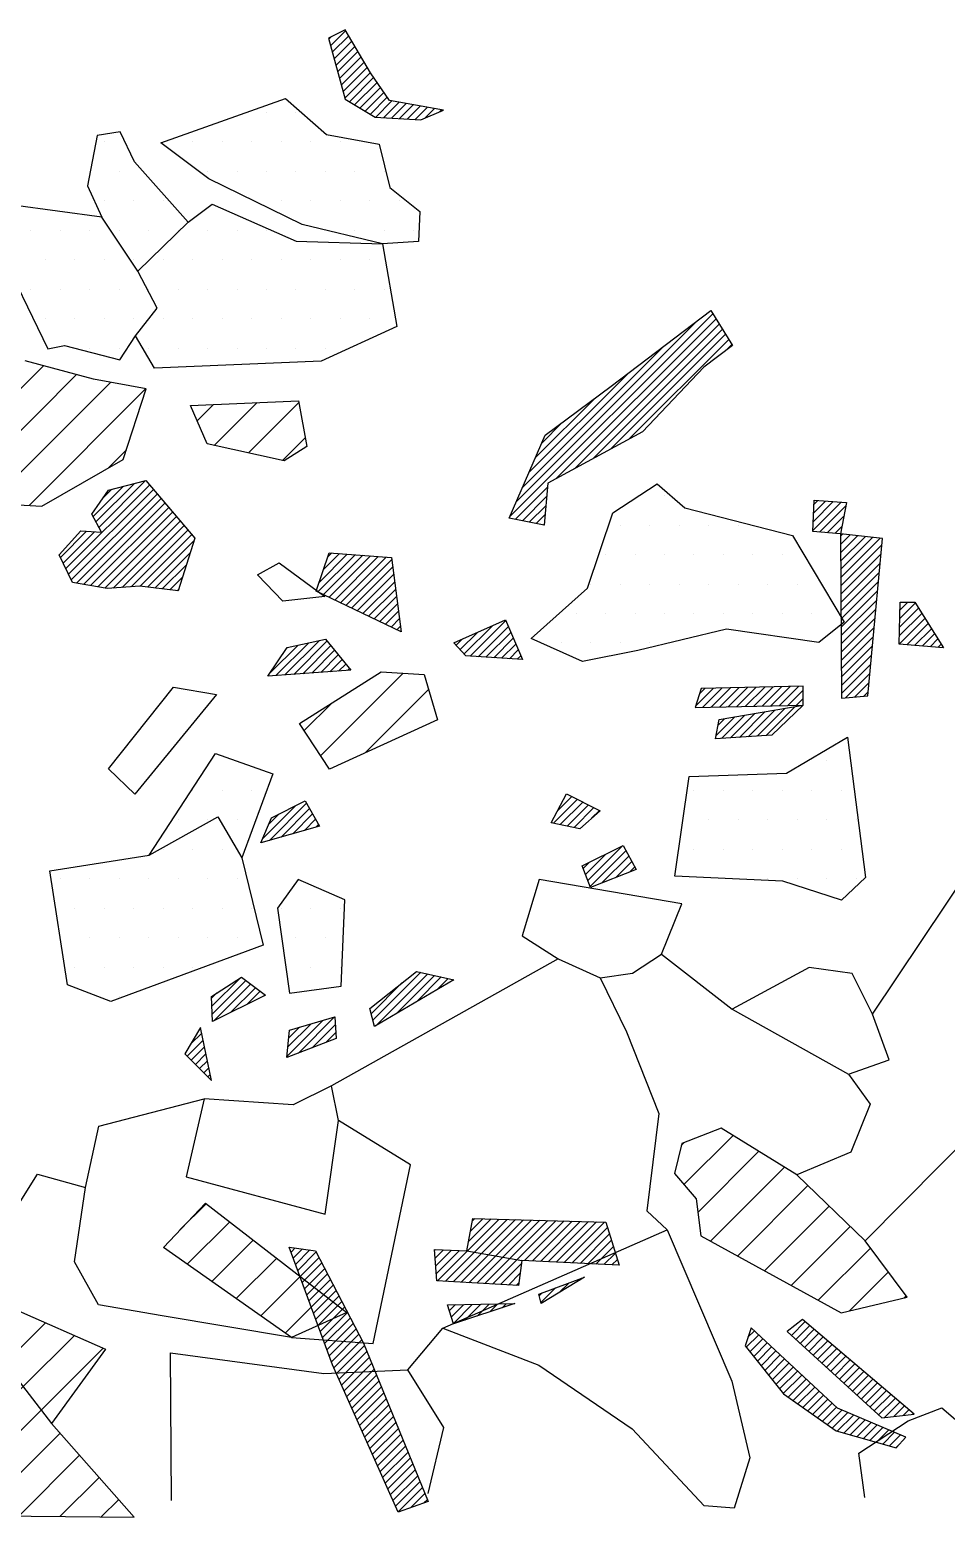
# Model space of a CAD drawing. Header units: metres. Extents: x -0.01 to 2, y -18.5 to -15.97.
# Drawn here: x 0.937 to 1.326, y -18.496 to -17.865 of the extents above; entities that cross this region are included whole.
import ezdxf

# ---------------------------------------------------------------- set-up
doc = ezdxf.new("R2010")
doc.units = ezdxf.units.M
doc.header["$LTSCALE"] = 25
doc.header["$MEASUREMENT"] = 0
doc.layers.get('0').update_dxf_attribs({"linetype": 'CONTINUOUS'})
for name, color, linetype in [('FEUER', 1, 'CONTINUOUS'), ('KNOCHEN', 2, 'CONTINUOUS'), ('KNOCHENSCHRAFF', 2, 'CONTINUOUS'), ('STEINE', 4, 'CONTINUOUS'), ('STEINESCHRAFF', 4, 'CONTINUOUS')]:
    doc.layers.add(name, color=color, linetype=linetype)

# ---------------------------------------------------------------- blocks, each defined once
blk = doc.blocks.new('*X0')
at = {"color": 0}
for p, q in [((126.914, -1807.73), (128.113, -1806.531)), ((126.929, -1807.362), (127.784, -1806.506)), ((126.943, -1806.994), (127.455, -1806.482)), ((126.958, -1806.626), (127.126, -1806.457)), ((127.204, -1807.793), (128.311, -1806.686)), ((127.529, -1807.822), (128.227, -1807.124)), ((127.854, -1807.85), (128.142, -1807.563)), ((128.084, -1807.975), (128.177, -1807.881)), ((128.086, -1808.326), (128.494, -1807.918)), ((128.088, -1808.677), (128.811, -1807.954)), ((128.091, -1809.028), (129.129, -1807.991)), ((128.093, -1809.38), (129.446, -1808.027)), ((128.095, -1809.731), (129.763, -1808.063)), ((128.098, -1810.082), (129.839, -1808.341)), ((128.1, -1810.433), (129.803, -1808.73)), ((128.102, -1810.785), (129.767, -1809.12)), ((128.105, -1811.136), (129.731, -1809.509)), ((128.107, -1811.487), (129.695, -1809.899)), ((128.109, -1811.838), (129.659, -1810.288)), ((128.112, -1812.189), (129.623, -1810.678)), ((128.114, -1812.541), (129.587, -1811.067)), ((130.583, -1812.193), (131.532, -1811.244)), ((130.594, -1811.829), (131.396, -1811.027)), ((130.604, -1811.464), (131.259, -1810.81)), ((130.615, -1811.1), (130.943, -1810.772)), ((128.116, -1812.892), (129.551, -1811.457)), ((128.119, -1813.243), (129.515, -1811.846)), ((130.577, -1812.552), (131.669, -1811.46)), ((130.904, -1812.579), (131.806, -1811.677)), ((131.231, -1812.606), (131.943, -1811.894)), ((128.121, -1813.594), (129.479, -1812.236)), ((131.557, -1812.633), (132.079, -1812.111)), ((131.884, -1812.659), (132.216, -1812.328)), ((132.211, -1812.686), (132.353, -1812.544)), ((128.123, -1813.946), (129.443, -1812.625)), ((128.126, -1814.297), (129.407, -1813.015)), ((128.128, -1814.648), (129.372, -1813.404)), ((128.306, -1814.824), (129.336, -1813.794)), ((121.944, -1815.175), (122.702, -1814.417)), ((122.105, -1814.661), (122.34, -1814.425)), ((122.237, -1815.236), (123.064, -1814.409)), ((122.598, -1815.228), (123.426, -1814.4)), ((122.959, -1815.22), (123.788, -1814.392)), ((123.321, -1815.213), (124.149, -1814.384)), ((123.682, -1815.205), (124.511, -1814.375)), ((124.043, -1815.197), (124.873, -1814.367)), ((124.405, -1815.189), (125.235, -1814.359)), ((124.766, -1815.181), (125.597, -1814.351)), ((125.127, -1815.174), (125.959, -1814.342)), ((125.489, -1815.166), (126.32, -1814.334)), ((128.694, -1814.789), (129.3, -1814.183)), ((125.85, -1815.158), (126.502, -1814.507)), ((126.212, -1815.15), (126.501, -1814.86)), ((129.083, -1814.754), (129.264, -1814.573)), ((122.813, -1816.428), (123.601, -1815.639)), ((122.895, -1815.992), (123.175, -1815.712)), ((123.044, -1816.55), (124.028, -1815.566)), ((123.422, -1816.526), (124.454, -1815.493)), ((123.799, -1816.502), (124.88, -1815.421)), ((124.176, -1816.478), (125.307, -1815.348)), ((124.554, -1816.454), (125.733, -1815.275)), ((124.931, -1816.43), (126.159, -1815.202)), ((126.009, -1841.869), (126.594, -1841.284)), ((126.194, -1842.038), (126.785, -1841.446)), ((124.092, -1842.371), (124.619, -1841.845)), ((124.161, -1841.949), (124.436, -1841.675)), ((124.25, -1842.568), (124.802, -1842.016)), ((124.407, -1842.765), (124.985, -1842.186)), ((125.824, -1841.7), (125.839, -1841.686)), ((126.379, -1842.206), (126.976, -1841.609)), ((126.564, -1842.375), (127.167, -1841.771)), ((126.749, -1842.544), (127.359, -1841.934)), ((126.934, -1842.712), (127.55, -1842.096)), ((124.564, -1842.961), (125.168, -1842.357)), ((124.721, -1843.158), (125.351, -1842.527)), ((124.878, -1843.354), (125.534, -1842.698)), ((125.035, -1843.551), (125.717, -1842.868)), ((127.118, -1842.881), (127.741, -1842.259)), ((127.303, -1843.05), (127.932, -1842.421)), ((127.488, -1843.218), (128.123, -1842.584)), ((127.673, -1843.387), (128.314, -1842.746)), ((125.192, -1843.747), (125.9, -1843.039)), ((125.349, -1843.944), (126.083, -1843.209)), ((125.506, -1844.14), (126.266, -1843.38)), ((127.858, -1843.556), (128.505, -1842.909)), ((128.043, -1843.725), (128.696, -1843.071)), ((128.228, -1843.893), (128.887, -1843.234)), ((128.412, -1844.062), (129.078, -1843.396)), ((125.663, -1844.337), (126.449, -1843.551)), ((125.868, -1844.485), (126.632, -1843.721)), ((126.076, -1844.631), (126.815, -1843.892)), ((126.283, -1844.777), (126.998, -1844.062)), ((128.597, -1844.231), (129.269, -1843.559)), ((128.782, -1844.399), (129.46, -1843.721)), ((128.967, -1844.568), (129.651, -1843.884)), ((129.152, -1844.737), (129.842, -1844.046)), ((126.49, -1844.924), (127.181, -1844.233)), ((126.697, -1845.07), (127.364, -1844.403)), ((126.905, -1845.216), (127.547, -1844.574)), ((127.112, -1845.362), (127.73, -1844.744)), ((129.337, -1844.905), (130.033, -1844.209)), ((129.522, -1845.074), (130.224, -1844.371)), ((129.706, -1845.243), (130.415, -1844.534)), ((129.952, -1845.351), (130.606, -1844.696)), ((127.319, -1845.509), (127.913, -1844.915)), ((127.527, -1845.655), (128.146, -1845.035)), ((127.734, -1845.801), (128.395, -1845.14)), ((127.953, -1845.935), (128.643, -1845.245)), ((128.229, -1846.013), (128.892, -1845.35)), ((130.349, -1845.307), (130.797, -1844.859)), ((130.746, -1845.263), (130.988, -1845.021)), ((131.144, -1845.22), (131.179, -1845.184)), ((128.505, -1846.09), (129.141, -1845.455)), ((128.781, -1846.168), (129.389, -1845.56)), ((129.057, -1846.245), (129.638, -1845.665)), ((129.333, -1846.323), (129.887, -1845.77)), ((129.609, -1846.4), (130.135, -1845.874)), ((129.886, -1846.478), (130.384, -1845.979)), ((130.162, -1846.555), (130.633, -1846.084)), ((130.438, -1846.633), (130.56, -1846.51))]:
    blk.add_line(p, q, dxfattribs=at)
blk = doc.blocks.new('*X1')
at = {"color": 0}
for p, q in [((106.463, -1787.169), (107.107, -1786.525)), ((106.387, -1786.891), (106.49, -1786.789)), ((106.539, -1787.447), (107.237, -1786.748)), ((106.615, -1787.724), (107.367, -1786.972)), ((106.691, -1788.002), (107.497, -1787.195)), ((106.767, -1788.279), (107.628, -1787.419)), ((106.843, -1788.557), (107.758, -1787.642)), ((106.919, -1788.834), (107.888, -1787.865)), ((106.995, -1789.112), (108.018, -1788.089)), ((107.071, -1789.389), (108.148, -1788.312)), ((107.265, -1789.549), (108.292, -1788.522)), ((107.486, -1789.682), (108.437, -1788.73)), ((107.707, -1789.815), (108.582, -1788.939)), ((107.927, -1789.947), (108.727, -1789.148)), ((108.148, -1790.08), (108.872, -1789.356)), ((108.376, -1790.206), (109.07, -1789.512)), ((108.711, -1790.224), (109.37, -1789.565)), ((109.047, -1790.242), (109.67, -1789.619)), ((109.383, -1790.26), (109.97, -1789.672)), ((109.718, -1790.278), (110.27, -1789.726)), ((110.054, -1790.295), (110.57, -1789.779)), ((110.472, -1790.231), (110.87, -1789.833)), ((111.081, -1789.975), (111.17, -1789.886)), ((114.069, -1807.14), (122.675, -1798.534)), ((114.342, -1806.514), (122, -1798.856)), ((116.034, -1805.529), (122.81, -1798.752)), ((116.808, -1805.108), (122.946, -1798.971)), ((117.583, -1804.687), (123.081, -1799.189)), ((114.614, -1805.888), (120.539, -1799.963)), ((118.357, -1804.266), (123.216, -1799.407)), ((119.132, -1803.845), (123.352, -1799.625)), ((123.272, -1800.059), (123.487, -1799.844)), ((114.887, -1805.261), (119.078, -1801.071)), ((115.16, -1804.635), (117.657, -1802.138)), ((83.053, -1802.8), (83.183, -1802.671)), ((83.127, -1803.08), (83.5, -1802.708)), ((83.201, -1803.36), (83.817, -1802.744)), ((83.275, -1803.639), (84.134, -1802.781)), ((83.349, -1803.919), (84.451, -1802.817)), ((83.423, -1804.199), (84.768, -1802.854)), ((83.58, -1804.396), (85.085, -1802.89)), ((83.894, -1804.435), (85.402, -1802.926)), ((84.208, -1804.474), (85.719, -1802.963)), ((84.522, -1804.514), (86.036, -1802.999)), ((84.836, -1804.553), (86.354, -1803.036)), ((85.15, -1804.593), (86.641, -1803.102)), ((85.464, -1804.632), (86.859, -1803.237)), ((85.778, -1804.672), (87.077, -1803.373)), ((86.092, -1804.711), (87.296, -1803.508)), ((86.406, -1804.751), (87.514, -1803.643)), ((115.433, -1804.009), (116.273, -1803.168)), ((86.72, -1804.79), (87.522, -1803.989)), ((87.035, -1804.83), (87.226, -1804.638)), ((96.64, -1807.599), (98.624, -1805.614)), ((95.244, -1809.348), (98.791, -1805.801)), ((95.358, -1809.588), (98.954, -1805.992)), ((95.472, -1809.827), (99.116, -1806.183)), ((96.394, -1807.138), (97.672, -1805.859)), ((96.517, -1807.368), (98.148, -1805.737)), ((96.802, -1806.376), (97.196, -1805.982)), ((114.308, -1807.255), (115.656, -1805.907)), ((95.689, -1809.963), (99.279, -1806.374)), ((95.991, -1810.016), (99.442, -1806.565)), ((96.292, -1810.068), (99.605, -1806.755)), ((114.601, -1807.316), (115.623, -1806.294)), ((114.893, -1807.376), (115.589, -1806.681)), ((96.594, -1810.12), (99.767, -1806.946)), ((96.895, -1810.172), (99.93, -1807.137)), ((97.249, -1810.172), (100.093, -1807.328)), ((97.63, -1810.144), (100.256, -1807.519)), ((115.186, -1807.437), (115.556, -1807.068)), ((115.479, -1807.498), (115.522, -1807.455)), ((95.015, -1808.87), (96.123, -1807.762)), ((95.13, -1809.109), (96.457, -1807.782)), ((98.012, -1810.116), (100.418, -1807.709)), ((98.39, -1810.091), (100.581, -1807.9)), ((98.704, -1810.131), (100.684, -1808.151)), ((99.018, -1810.17), (100.518, -1808.67)), ((105.926, -1810.334), (107.504, -1808.755)), ((105.978, -1809.928), (107.176, -1808.729)), ((106.164, -1809.389), (106.848, -1808.704)), ((106.165, -1810.448), (107.833, -1808.78)), ((106.349, -1808.849), (106.52, -1808.679)), ((99.332, -1810.21), (100.352, -1809.189)), ((106.404, -1810.563), (108.161, -1808.806)), ((106.643, -1810.678), (108.489, -1808.831)), ((106.881, -1810.792), (108.817, -1808.857)), ((107.12, -1810.907), (109.067, -1808.96)), ((107.359, -1811.021), (109.107, -1809.273)), ((99.646, -1810.249), (100.187, -1809.708)), ((107.598, -1811.136), (109.148, -1809.587)), ((107.837, -1811.251), (109.188, -1809.9)), ((99.96, -1810.289), (100.021, -1810.228)), ((108.076, -1811.365), (109.228, -1810.213)), ((108.315, -1811.48), (109.268, -1810.527)), ((108.554, -1811.594), (109.309, -1810.84)), ((108.793, -1811.709), (109.349, -1811.153)), ((81.668, -1811.61), (81.697, -1811.582)), ((81.799, -1811.833), (81.939, -1811.693)), ((81.93, -1812.055), (82.182, -1811.803)), ((82.061, -1812.278), (82.425, -1811.914)), ((109.032, -1811.824), (109.389, -1811.467)), ((109.271, -1811.938), (109.429, -1811.78)), ((112.132, -1812.966), (113.327, -1811.771)), ((112.391, -1813.061), (113.899, -1811.552)), ((112.723, -1813.082), (114.005, -1811.801)), ((82.192, -1812.5), (82.668, -1812.025)), ((82.323, -1812.723), (82.91, -1812.136)), ((82.454, -1812.945), (83.153, -1812.247)), ((82.585, -1813.168), (83.396, -1812.357)), ((82.716, -1813.39), (83.639, -1812.468)), ((82.881, -1813.579), (83.881, -1812.579)), ((104.143, -1813.884), (105.538, -1812.489)), ((104.524, -1813.857), (105.99, -1812.391)), ((104.904, -1813.83), (106.321, -1812.413)), ((111.796, -1812.595), (112.062, -1812.329)), ((111.964, -1812.781), (112.695, -1812.05)), ((113.055, -1813.103), (114.11, -1812.049)), ((113.388, -1813.125), (114.215, -1812.297)), ((113.72, -1813.146), (114.32, -1812.546)), ((83.113, -1813.701), (84.124, -1812.69)), ((83.345, -1813.823), (84.367, -1812.801)), ((83.576, -1813.945), (84.61, -1812.911)), ((83.808, -1814.066), (84.852, -1813.022)), ((84.04, -1814.188), (85.095, -1813.133)), ((103.909, -1813.764), (105.086, -1812.588)), ((104.619, -1812.701), (104.633, -1812.687)), ((105.285, -1813.802), (106.479, -1812.609)), ((105.666, -1813.775), (106.637, -1812.805)), ((106.047, -1813.748), (106.795, -1813)), ((106.428, -1813.72), (106.952, -1813.196)), ((114.052, -1813.168), (114.425, -1812.794)), ((114.384, -1813.189), (114.531, -1813.043)), ((84.272, -1814.31), (85.338, -1813.244)), ((84.503, -1814.432), (85.581, -1813.355)), ((106.809, -1813.693), (107.11, -1813.392)), ((107.19, -1813.666), (107.268, -1813.587)), ((84.735, -1814.554), (85.153, -1814.136))]:
    blk.add_line(p, q, dxfattribs=at)
blk = doc.blocks.new('*X2')
at = {"color": 0}
for p, q in [((72.063, -1820.508), (74.341, -1818.231)), ((73.04, -1819.178), (74.105, -1818.113)), ((71.784, -1821.141), (74.576, -1818.349)), ((72, -1821.278), (74.812, -1818.467)), ((72.216, -1821.416), (74.25, -1819.382)), ((75.47, -1819.576), (75.947, -1819.099)), ((75.729, -1819.67), (76.214, -1819.186)), ((75.989, -1819.765), (76.481, -1819.272)), ((76.248, -1819.859), (76.748, -1819.359)), ((76.507, -1819.953), (77.014, -1819.446)), ((103.572, -1820.819), (104.996, -1819.395)), ((103.87, -1820.875), (105.444, -1819.3)), ((115.915, -1820.143), (116.93, -1819.129)), ((116.09, -1819.614), (116.694, -1819.011)), ((116.208, -1820.204), (117.165, -1819.247)), ((116.5, -1820.266), (117.401, -1819.365)), ((116.792, -1820.327), (117.636, -1819.483)), ((76.767, -1820.047), (77.281, -1819.533)), ((77.026, -1820.141), (77.548, -1819.62)), ((77.285, -1820.236), (77.815, -1819.706)), ((77.545, -1820.33), (78.081, -1819.793)), ((77.804, -1820.424), (78.348, -1819.88)), ((78.064, -1820.518), (78.615, -1819.967)), ((78.323, -1820.612), (78.882, -1820.054)), ((78.582, -1820.707), (79.148, -1820.14)), ((103.838, -1820.199), (104.29, -1819.747)), ((104.365, -1820.734), (105.573, -1819.526)), ((104.859, -1820.593), (105.701, -1819.751)), ((105.354, -1820.452), (105.83, -1819.976)), ((117.536, -1819.936), (117.872, -1819.601)), ((72.432, -1821.553), (73.682, -1820.303)), ((78.842, -1820.801), (79.415, -1820.227)), ((79.101, -1820.895), (79.588, -1820.408)), ((105.848, -1820.311), (105.958, -1820.201)), ((72.648, -1821.691), (73.114, -1821.225)), ((91.033, -1821.691), (91.433, -1821.291)), ((91.186, -1821.891), (91.791, -1821.286)), ((117.376, -1822.572), (118.847, -1821.101)), ((117.475, -1822.826), (118.988, -1821.313)), ((91.339, -1822.092), (91.955, -1821.476)), ((91.492, -1822.292), (92.12, -1821.665)), ((91.646, -1822.492), (92.284, -1821.854)), ((91.799, -1822.693), (92.448, -1822.044)), ((117.178, -1822.062), (117.435, -1821.806)), ((117.277, -1822.317), (118.141, -1821.453)), ((117.974, -1822.68), (119.114, -1821.541)), ((118.558, -1822.451), (119.239, -1821.769)), ((119.141, -1822.221), (119.364, -1821.997)), ((84.095, -1822.264), (84.304, -1822.056)), ((84.184, -1822.53), (84.633, -1822.08)), ((84.272, -1822.795), (84.962, -1822.105)), ((84.36, -1823.06), (85.291, -1822.13)), ((84.448, -1823.326), (85.464, -1822.31)), ((84.537, -1823.591), (85.568, -1822.56)), ((91.952, -1822.893), (92.612, -1822.233)), ((92.105, -1823.094), (92.776, -1822.422)), ((92.258, -1823.294), (92.941, -1822.612)), ((84.625, -1823.856), (85.671, -1822.81)), ((84.713, -1824.122), (85.775, -1823.06)), ((84.801, -1824.387), (85.879, -1823.31)), ((88.136, -1824.234), (89.095, -1823.275)), ((88.215, -1823.801), (88.806, -1823.21)), ((88.294, -1823.369), (88.518, -1823.145)), ((92.643, -1823.263), (93.105, -1822.801)), ((93.147, -1823.112), (93.269, -1822.99)), ((84.89, -1824.652), (85.982, -1823.56)), ((84.978, -1824.918), (86.086, -1823.81)), ((87.742, -1826.396), (90.538, -1823.6)), ((87.821, -1825.964), (90.249, -1823.535)), ((87.9, -1825.531), (89.961, -1823.47)), ((87.979, -1825.099), (89.672, -1823.405)), ((88.058, -1824.666), (89.384, -1823.34)), ((88.088, -1826.403), (90.826, -1823.665)), ((85.066, -1825.183), (86.189, -1824.06)), ((85.154, -1825.448), (86.293, -1824.309)), ((85.426, -1825.53), (86.397, -1824.559)), ((88.512, -1826.333), (90.87, -1823.976)), ((88.936, -1826.263), (90.905, -1824.293)), ((85.804, -1825.506), (86.5, -1824.809)), ((86.181, -1825.482), (86.604, -1825.059)), ((89.36, -1826.192), (90.941, -1824.611)), ((89.784, -1826.122), (90.977, -1824.929)), ((86.559, -1825.458), (86.708, -1825.309)), ((90.208, -1826.051), (91.013, -1825.246)), ((90.632, -1825.981), (91.049, -1825.564)), ((91.056, -1825.911), (91.085, -1825.882)), ((101.433, -1827.908), (102.628, -1826.713)), ((101.449, -1828.245), (102.876, -1826.819)), ((101.517, -1828.531), (103.078, -1826.97)), ((108.187, -1828.225), (109.493, -1826.919)), ((108.262, -1828.504), (110.297, -1826.468)), ((108.386, -1828.733), (110.585, -1826.534)), ((109.248, -1828.225), (110.874, -1826.599)), ((110.11, -1827.716), (111.162, -1826.664)), ((110.973, -1827.207), (111.45, -1826.729)), ((71.503, -1828.139), (71.928, -1827.714)), ((71.648, -1827.641), (71.663, -1827.626)), ((82.242, -1827.653), (82.344, -1827.551)), ((82.397, -1827.852), (82.77, -1827.479)), ((82.553, -1828.05), (83.195, -1827.407)), ((82.708, -1828.248), (83.621, -1827.335)), ((82.863, -1828.447), (84.046, -1827.263)), ((83.018, -1828.645), (84.472, -1827.191)), ((83.397, -1828.62), (84.887, -1827.13)), ((84.022, -1828.348), (85.056, -1827.314)), ((84.646, -1828.077), (85.225, -1827.499)), ((85.271, -1827.806), (85.394, -1827.683)), ((101.417, -1827.57), (101.648, -1827.339)), ((102.223, -1828.178), (103.279, -1827.122)), ((102.929, -1827.826), (103.481, -1827.274)), ((103.635, -1827.474), (103.683, -1827.425)), ((71.213, -1829.137), (72.458, -1827.891)), ((71.358, -1828.638), (72.193, -1827.803)), ((71.399, -1829.304), (72.723, -1827.98)), ((71.632, -1829.424), (72.988, -1828.068)), ((71.866, -1829.545), (73.168, -1828.242)), ((72.099, -1829.665), (73.127, -1828.636)), ((104.622, -1830.022), (106.138, -1828.506)), ((104.656, -1829.634), (105.641, -1828.65)), ((104.69, -1829.247), (105.144, -1828.793)), ((105.1, -1829.897), (106.635, -1828.363)), ((105.679, -1829.672), (106.67, -1828.681)), ((72.332, -1829.785), (73.087, -1829.031)), ((72.566, -1829.905), (73.046, -1829.425)), ((100.382, -1830.02), (101.062, -1829.339)), ((100.546, -1829.502), (101.002, -1829.046)), ((106.259, -1829.446), (106.689, -1829.016)), ((72.799, -1830.025), (73.005, -1829.819)), ((100.559, -1830.197), (101.122, -1829.633)), ((100.735, -1830.373), (101.182, -1829.927)), ((100.912, -1830.55), (101.242, -1830.22)), ((101.088, -1830.727), (101.302, -1830.514)), ((101.265, -1830.904), (101.362, -1830.808)), ((78.704, -1833.313), (81.128, -1830.889)), ((79.215, -1833.155), (81.458, -1830.912)), ((79.726, -1832.998), (81.789, -1830.935)), ((80.237, -1832.84), (82.12, -1830.958)), ((80.748, -1832.683), (82.45, -1830.981)), ((81.061, -1832.723), (82.599, -1831.186)), ((81.348, -1832.79), (82.682, -1831.456)), ((77.278, -1833.678), (78.856, -1832.1)), ((77.682, -1833.627), (79.262, -1832.047)), ((78.193, -1833.47), (79.669, -1831.994)), ((81.782, -1832.71), (82.765, -1831.727)), ((82.321, -1832.524), (82.848, -1831.997)), ((75.864, -1832.617), (76.01, -1832.471)), ((76.066, -1832.769), (76.417, -1832.418)), ((76.268, -1832.92), (76.823, -1832.365)), ((76.47, -1833.072), (77.23, -1832.312)), ((76.672, -1833.224), (77.636, -1832.259)), ((76.874, -1833.375), (78.043, -1832.206)), ((77.076, -1833.527), (78.449, -1832.153)), ((82.86, -1832.339), (82.931, -1832.268))]:
    blk.add_line(p, q, dxfattribs=at)
blk = doc.blocks.new('*X8')
at = {"color": 0}
for p, q in [((112.268, -1838.286), (113.615, -1836.939)), ((112.316, -1837.885), (113.271, -1836.929)), ((112.396, -1837.451), (112.927, -1836.92)), ((112.477, -1837.016), (112.583, -1836.91)), ((112.569, -1838.338), (113.959, -1836.948)), ((112.87, -1838.391), (114.303, -1836.958)), ((113.171, -1838.443), (114.647, -1836.967)), ((113.472, -1838.496), (114.992, -1836.977)), ((113.773, -1838.548), (115.336, -1836.986)), ((114.074, -1838.601), (115.68, -1836.996)), ((114.375, -1838.654), (116.024, -1837.005)), ((114.688, -1838.695), (116.368, -1837.015)), ((115.024, -1838.712), (116.712, -1837.024)), ((115.361, -1838.729), (117.056, -1837.034)), ((115.698, -1838.745), (117.4, -1837.043)), ((116.034, -1838.762), (117.744, -1837.053)), ((116.371, -1838.779), (118.088, -1837.062)), ((116.708, -1838.796), (118.213, -1837.291)), ((117.045, -1838.813), (118.296, -1837.562)), ((104.792, -1838.338), (104.971, -1838.159)), ((104.886, -1838.596), (105.282, -1838.201)), ((104.981, -1838.855), (105.593, -1838.244)), ((105.076, -1839.114), (105.86, -1838.33)), ((110.871, -1838.268), (110.909, -1838.231)), ((110.897, -1838.597), (111.25, -1838.244)), ((110.922, -1838.925), (111.59, -1838.257)), ((110.947, -1839.254), (111.931, -1838.269)), ((111, -1839.554), (112.268, -1838.286)), ((111.334, -1839.574), (112.569, -1838.338)), ((111.668, -1839.594), (112.87, -1838.391)), ((112.001, -1839.613), (113.171, -1838.443)), ((117.381, -1838.83), (118.378, -1837.833)), ((117.718, -1838.847), (118.461, -1838.104)), ((118.055, -1838.863), (118.543, -1838.375)), ((105.171, -1839.373), (105.981, -1838.563)), ((105.266, -1839.631), (106.101, -1838.796)), ((105.361, -1839.89), (106.222, -1839.029)), ((112.335, -1839.633), (113.472, -1838.496)), ((112.669, -1839.653), (113.773, -1838.548)), ((113.002, -1839.673), (114.074, -1838.601)), ((113.336, -1839.693), (114.375, -1838.654)), ((113.67, -1839.713), (114.563, -1838.819)), ((118.391, -1838.88), (118.626, -1838.646)), ((105.456, -1840.149), (106.343, -1839.261)), ((105.55, -1840.407), (106.464, -1839.494)), ((114.004, -1839.732), (114.504, -1839.232)), ((114.337, -1839.752), (114.445, -1839.645)), ((116.151, -1840.06), (116.564, -1839.647)), ((117.058, -1839.506), (117.123, -1839.442)), ((105.645, -1840.666), (106.584, -1839.727)), ((105.74, -1840.925), (106.705, -1839.96)), ((105.835, -1841.184), (106.826, -1840.193)), ((115.312, -1840.192), (115.445, -1840.058)), ((115.383, -1840.475), (116.004, -1839.853)), ((105.93, -1841.442), (106.947, -1840.426)), ((106.025, -1841.701), (107.067, -1840.658)), ((106.119, -1841.96), (107.188, -1840.891)), ((111.504, -1840.818), (111.758, -1840.564)), ((111.588, -1841.087), (112.118, -1840.558)), ((111.672, -1841.357), (112.477, -1840.552)), ((112.157, -1841.225), (112.837, -1840.545)), ((112.687, -1841.049), (113.197, -1840.539)), ((113.217, -1840.873), (113.556, -1840.533)), ((113.746, -1840.697), (113.916, -1840.527)), ((106.214, -1842.218), (107.309, -1841.124)), ((106.309, -1842.477), (107.43, -1841.357)), ((106.404, -1842.736), (107.55, -1841.59)), ((106.499, -1842.995), (107.671, -1841.822)), ((106.602, -1843.245), (107.792, -1842.055)), ((106.711, -1843.49), (107.905, -1842.295)), ((106.82, -1843.734), (108.008, -1842.546)), ((106.929, -1843.979), (108.11, -1842.797)), ((85.7, -1843.287), (85.77, -1843.218)), ((85.737, -1843.604), (85.964, -1843.377)), ((107.038, -1844.223), (108.213, -1843.048)), ((107.147, -1844.468), (108.315, -1843.299)), ((83.826, -1845.869), (85.709, -1843.986)), ((83.917, -1845.424), (85.446, -1843.895)), ((84.008, -1844.98), (85.183, -1843.804)), ((84.099, -1844.535), (84.92, -1843.713)), ((84.19, -1844.09), (84.658, -1843.623)), ((84.281, -1843.646), (84.395, -1843.532)), ((84.326, -1846.429), (86.741, -1844.014)), ((84.865, -1845.537), (86.547, -1843.854)), ((85.403, -1844.645), (86.353, -1843.695)), ((85.774, -1843.92), (86.158, -1843.536)), ((107.256, -1844.712), (108.418, -1843.55)), ((107.365, -1844.956), (108.52, -1843.802)), ((107.474, -1845.201), (108.623, -1844.053)), ((83.756, -1846.292), (85.403, -1844.645)), ((83.788, -1847.321), (86.522, -1844.586)), ((107.584, -1845.445), (108.725, -1844.304)), ((107.693, -1845.69), (108.828, -1844.555)), ((83.745, -1847.717), (86.114, -1845.348)), ((107.802, -1845.934), (108.93, -1844.806)), ((107.911, -1846.179), (109.033, -1845.057)), ((108.02, -1846.423), (109.135, -1845.308)), ((81.713, -1847.982), (83.694, -1846)), ((81.713, -1847.628), (83.323, -1846.018)), ((83.695, -1846.707), (84.865, -1845.537)), ((86.506, -1847.078), (87.675, -1845.908)), ((86.84, -1846.39), (87.548, -1845.682)), ((87.372, -1845.505), (87.422, -1845.455)), ((108.129, -1846.668), (109.238, -1845.559)), ((108.238, -1846.912), (109.34, -1845.81)), ((79.038, -1848.182), (81.08, -1846.139)), ((79.08, -1847.786), (80.701, -1846.165)), ((79.224, -1847.288), (80.321, -1846.192)), ((79.369, -1846.79), (79.941, -1846.218)), ((79.378, -1848.195), (81.46, -1846.113)), ((79.513, -1846.292), (79.561, -1846.244)), ((79.719, -1848.208), (81.714, -1846.213)), ((80.06, -1848.22), (81.714, -1846.567)), ((81.713, -1847.274), (82.952, -1846.036)), ((81.713, -1846.92), (82.58, -1846.054)), ((81.714, -1846.567), (82.209, -1846.071)), ((81.714, -1846.213), (81.837, -1846.089)), ((81.788, -1848.26), (83.756, -1846.292)), ((83.633, -1847.122), (84.326, -1846.429)), ((84.113, -1847.703), (85.705, -1846.11)), ((86.535, -1847.402), (87.802, -1846.135)), ((86.564, -1847.726), (87.929, -1846.362)), ((86.593, -1848.051), (88.056, -1846.589)), ((108.347, -1847.156), (109.443, -1846.061)), ((108.456, -1847.401), (109.545, -1846.312)), ((108.566, -1847.645), (109.648, -1846.563)), ((80.4, -1848.233), (81.713, -1846.92)), ((80.741, -1848.246), (81.713, -1847.274)), ((82.297, -1848.105), (83.695, -1846.707)), ((82.805, -1847.95), (83.633, -1847.122)), ((84.48, -1847.689), (85.297, -1846.872)), ((108.675, -1847.89), (109.75, -1846.814)), ((108.784, -1848.134), (109.853, -1847.065)), ((81.082, -1848.259), (81.713, -1847.628)), ((83.314, -1847.795), (83.572, -1847.537)), ((83.572, -1847.537), (83.788, -1847.321)), ((84.848, -1847.675), (84.888, -1847.634)), ((108.893, -1848.379), (109.955, -1847.316)), ((109.002, -1848.623), (110.058, -1847.567)), ((109.111, -1848.868), (110.16, -1847.818)), ((81.423, -1848.272), (81.713, -1847.982)), ((109.22, -1849.112), (110.263, -1848.069)), ((109.329, -1849.356), (110.365, -1848.32)), ((109.858, -1849.181), (110.468, -1848.571)), ((110.41, -1848.983), (110.57, -1848.822))]:
    blk.add_line(p, q, dxfattribs=at)
blk = doc.blocks.new('*X15')
at = {"color": 0}
for p, q in [((89.588, -1805.458), (94.299, -1800.748)), ((90.71, -1806.104), (95.697, -1801.117)), ((92.011, -1806.57), (97.143, -1801.439)), ((93.685, -1806.665), (98.637, -1801.712)), ((88.465, -1804.813), (91.321, -1801.957)), ((100.81, -1803.075), (101.499, -1802.386)), ((101.532, -1804.121), (103.347, -1802.305)), ((102.981, -1804.439), (105.119, -1802.301)), ((97.036, -1805.081), (97.808, -1804.309)), ((104.43, -1804.758), (105.393, -1803.795)), ((106.045, -1817.285), (109.548, -1813.782)), ((107.949, -1817.149), (110.622, -1814.476)), ((105.345, -1816.218), (106.515, -1815.047)), ((121.447, -1835.471), (123.535, -1833.383)), ((121.334, -1833.817), (121.46, -1833.691)), ((122.036, -1836.65), (124.625, -1834.06)), ((122.577, -1837.876), (125.716, -1834.737)), ((123.719, -1838.502), (126.707, -1835.515)), ((100.076, -1837.397), (101.19, -1836.282)), ((124.861, -1839.128), (127.606, -1836.383)), ((100.39, -1838.85), (102.188, -1837.053)), ((126.003, -1839.754), (128.504, -1837.252)), ((101.429, -1839.579), (103.185, -1837.823)), ((127.144, -1840.38), (129.36, -1838.165)), ((102.467, -1840.309), (104.182, -1838.594)), ((103.506, -1841.038), (105.179, -1839.364)), ((128.464, -1840.828), (130.113, -1839.179)), ((104.544, -1841.767), (106.176, -1840.135)), ((130.776, -1840.284), (130.867, -1840.193)), ((92.332, -1841.605), (93.151, -1840.786)), ((92.664, -1843.041), (94.377, -1841.328)), ((93.432, -1844.041), (95.602, -1841.871)), ((94.2, -1845.041), (96.827, -1842.413))]:
    blk.add_line(p, q, dxfattribs=at)
blk = doc.blocks.new('*X16')
at = {"color": 0}
for p, q in [((86.912, -1848.793), (92.664, -1843.041)), ((87.99, -1849.483), (93.432, -1844.041)), ((89.741, -1849.499), (94.2, -1845.041)), ((91.492, -1849.516), (94.994, -1846.014)), ((80.857, -1849.544), (83.154, -1847.248)), ((93.242, -1849.533), (95.823, -1846.953)), ((82.649, -1849.52), (84.763, -1847.406)), ((94.993, -1849.55), (96.652, -1847.892)), ((84.441, -1849.496), (85.644, -1848.293)), ((96.744, -1849.567), (97.481, -1848.831)), ((86.233, -1849.472), (86.386, -1849.319))]:
    blk.add_line(p, q, dxfattribs=at)
blk = doc.blocks.new('*X20')
at = {"color": 0}
for p, q in [((103.75, -1790), (103.75, -1790)), ((105, -1790), (105, -1790)), ((96.875, -1791.25), (96.875, -1791.25)), ((99.375, -1791.25), (99.375, -1791.25)), ((100.625, -1791.25), (100.625, -1791.25)), ((101.875, -1791.25), (101.875, -1791.25)), ((103.125, -1791.25), (103.125, -1791.25)), ((104.375, -1791.25), (104.375, -1791.25)), ((105.625, -1791.25), (105.625, -1791.25)), ((106.875, -1791.25), (106.875, -1791.25)), ((97.5, -1792.5), (97.5, -1792.5)), ((101.25, -1792.5), (101.25, -1792.5)), ((102.5, -1792.5), (102.5, -1792.5)), ((103.75, -1792.5), (103.75, -1792.5)), ((105, -1792.5), (105, -1792.5)), ((106.25, -1792.5), (106.25, -1792.5)), ((107.5, -1792.5), (107.5, -1792.5)), ((108.75, -1792.5), (108.75, -1792.5)), ((96.875, -1793.75), (96.875, -1793.75)), ((98.125, -1793.75), (98.125, -1793.75)), ((99.375, -1793.75), (99.375, -1793.75)), ((104.375, -1793.75), (104.375, -1793.75)), ((105.625, -1793.75), (105.625, -1793.75)), ((106.875, -1793.75), (106.875, -1793.75)), ((108.125, -1793.75), (108.125, -1793.75)), ((109.375, -1793.75), (109.375, -1793.75)), ((93.75, -1795), (93.75, -1795)), ((95, -1795), (95, -1795)), ((96.25, -1795), (96.25, -1795)), ((97.5, -1795), (97.5, -1795)), ((98.75, -1795), (98.75, -1795)), ((100, -1795), (100, -1795)), ((101.25, -1795), (101.25, -1795)), ((102.5, -1795), (102.5, -1795)), ((103.75, -1795), (103.75, -1795)), ((107.5, -1795), (107.5, -1795)), ((108.75, -1795), (108.75, -1795)), ((110, -1795), (110, -1795)), ((94.375, -1796.25), (94.375, -1796.25)), ((95.625, -1796.25), (95.625, -1796.25)), ((96.875, -1796.25), (96.875, -1796.25)), ((98.125, -1796.25), (98.125, -1796.25)), ((99.375, -1796.25), (99.375, -1796.25)), ((100.625, -1796.25), (100.625, -1796.25)), ((101.875, -1796.25), (101.875, -1796.25)), ((103.125, -1796.25), (103.125, -1796.25)), ((104.375, -1796.25), (104.375, -1796.25)), ((105.625, -1796.25), (105.625, -1796.25)), ((106.875, -1796.25), (106.875, -1796.25)), ((108.125, -1796.25), (108.125, -1796.25)), ((93.75, -1797.5), (93.75, -1797.5)), ((95, -1797.5), (95, -1797.5)), ((96.25, -1797.5), (96.25, -1797.5)), ((97.5, -1797.5), (97.5, -1797.5)), ((98.75, -1797.5), (98.75, -1797.5)), ((100, -1797.5), (100, -1797.5)), ((101.25, -1797.5), (101.25, -1797.5)), ((102.5, -1797.5), (102.5, -1797.5)), ((103.75, -1797.5), (103.75, -1797.5)), ((105, -1797.5), (105, -1797.5)), ((106.25, -1797.5), (106.25, -1797.5)), ((107.5, -1797.5), (107.5, -1797.5)), ((108.75, -1797.5), (108.75, -1797.5)), ((94.375, -1798.75), (94.375, -1798.75)), ((95.625, -1798.75), (95.625, -1798.75)), ((96.875, -1798.75), (96.875, -1798.75)), ((98.125, -1798.75), (98.125, -1798.75)), ((99.375, -1798.75), (99.375, -1798.75)), ((100.625, -1798.75), (100.625, -1798.75)), ((101.875, -1798.75), (101.875, -1798.75)), ((103.125, -1798.75), (103.125, -1798.75)), ((104.375, -1798.75), (104.375, -1798.75)), ((105.625, -1798.75), (105.625, -1798.75)), ((106.875, -1798.75), (106.875, -1798.75)), ((108.125, -1798.75), (108.125, -1798.75)), ((96.25, -1800), (96.25, -1800)), ((97.5, -1800), (97.5, -1800)), ((98.75, -1800), (98.75, -1800)), ((100, -1800), (100, -1800)), ((101.25, -1800), (101.25, -1800)), ((102.5, -1800), (102.5, -1800)), ((103.75, -1800), (103.75, -1800)), ((105, -1800), (105, -1800)), ((106.25, -1800), (106.25, -1800)), ((120.625, -1806.25), (120.625, -1806.25)), ((118.75, -1807.5), (118.75, -1807.5)), ((120, -1807.5), (120, -1807.5)), ((121.25, -1807.5), (121.25, -1807.5)), ((122.5, -1807.5), (122.5, -1807.5)), ((123.75, -1807.5), (123.75, -1807.5)), ((118.125, -1808.75), (118.125, -1808.75)), ((119.375, -1808.75), (119.375, -1808.75)), ((120.625, -1808.75), (120.625, -1808.75)), ((121.875, -1808.75), (121.875, -1808.75)), ((123.125, -1808.75), (123.125, -1808.75)), ((124.375, -1808.75), (124.375, -1808.75)), ((125.625, -1808.75), (125.625, -1808.75)), ((117.5, -1810), (117.5, -1810)), ((118.75, -1810), (118.75, -1810)), ((120, -1810), (120, -1810)), ((121.25, -1810), (121.25, -1810)), ((122.5, -1810), (122.5, -1810)), ((123.75, -1810), (123.75, -1810)), ((125, -1810), (125, -1810)), ((126.25, -1810), (126.25, -1810)), ((116.875, -1811.25), (116.875, -1811.25)), ((118.125, -1811.25), (118.125, -1811.25)), ((119.375, -1811.25), (119.375, -1811.25)), ((120.625, -1811.25), (120.625, -1811.25)), ((121.875, -1811.25), (121.875, -1811.25)), ((123.125, -1811.25), (123.125, -1811.25)), ((124.375, -1811.25), (124.375, -1811.25)), ((125.625, -1811.25), (125.625, -1811.25)), ((126.875, -1811.25), (126.875, -1811.25)), ((116.25, -1812.5), (116.25, -1812.5)), ((117.5, -1812.5), (117.5, -1812.5)), ((118.75, -1812.5), (118.75, -1812.5)), ((120, -1812.5), (120, -1812.5)), ((127.5, -1817.5), (127.5, -1817.5)), ((100.625, -1818.75), (100.625, -1818.75)), ((101.875, -1818.75), (101.875, -1818.75)), ((103.125, -1818.75), (103.125, -1818.75)), ((121.875, -1818.75), (121.875, -1818.75)), ((123.125, -1818.75), (123.125, -1818.75)), ((124.375, -1818.75), (124.375, -1818.75)), ((125.625, -1818.75), (125.625, -1818.75)), ((126.875, -1818.75), (126.875, -1818.75)), ((128.125, -1818.75), (128.125, -1818.75)), ((100, -1820), (100, -1820)), ((101.25, -1820), (101.25, -1820)), ((102.5, -1820), (102.5, -1820)), ((122.5, -1820), (122.5, -1820)), ((123.75, -1820), (123.75, -1820)), ((125, -1820), (125, -1820)), ((126.25, -1820), (126.25, -1820)), ((127.5, -1820), (127.5, -1820)), ((128.75, -1820), (128.75, -1820)), ((99.375, -1821.25), (99.375, -1821.25)), ((100.625, -1821.25), (100.625, -1821.25)), ((101.875, -1821.25), (101.875, -1821.25)), ((121.875, -1821.25), (121.875, -1821.25)), ((123.125, -1821.25), (123.125, -1821.25)), ((124.375, -1821.25), (124.375, -1821.25)), ((125.625, -1821.25), (125.625, -1821.25)), ((126.875, -1821.25), (126.875, -1821.25)), ((128.125, -1821.25), (128.125, -1821.25)), ((95, -1822.5), (95, -1822.5)), ((96.25, -1822.5), (96.25, -1822.5)), ((97.5, -1822.5), (97.5, -1822.5)), ((98.75, -1822.5), (98.75, -1822.5)), ((100, -1822.5), (100, -1822.5)), ((101.25, -1822.5), (101.25, -1822.5)), ((102.5, -1822.5), (102.5, -1822.5)), ((123.75, -1822.5), (123.75, -1822.5)), ((125, -1822.5), (125, -1822.5)), ((126.25, -1822.5), (126.25, -1822.5)), ((127.5, -1822.5), (127.5, -1822.5)), ((128.75, -1822.5), (128.75, -1822.5)), ((95.625, -1823.75), (95.625, -1823.75)), ((96.875, -1823.75), (96.875, -1823.75)), ((98.125, -1823.75), (98.125, -1823.75)), ((99.375, -1823.75), (99.375, -1823.75)), ((100.625, -1823.75), (100.625, -1823.75)), ((101.875, -1823.75), (101.875, -1823.75)), ((103.125, -1823.75), (103.125, -1823.75)), ((104.375, -1823.75), (104.375, -1823.75)), ((105.625, -1823.75), (105.625, -1823.75)), ((106.875, -1823.75), (106.875, -1823.75)), ((96.25, -1825), (96.25, -1825)), ((97.5, -1825), (97.5, -1825)), ((98.75, -1825), (98.75, -1825)), ((100, -1825), (100, -1825)), ((101.25, -1825), (101.25, -1825)), ((102.5, -1825), (102.5, -1825)), ((105, -1825), (105, -1825)), ((106.25, -1825), (106.25, -1825)), ((95.625, -1826.25), (95.625, -1826.25)), ((96.875, -1826.25), (96.875, -1826.25)), ((98.125, -1826.25), (98.125, -1826.25)), ((99.375, -1826.25), (99.375, -1826.25)), ((100.625, -1826.25), (100.625, -1826.25)), ((105.625, -1826.25), (105.625, -1826.25)), ((106.875, -1826.25), (106.875, -1826.25)), ((97.5, -1827.5), (97.5, -1827.5))]:
    blk.add_line(p, q, dxfattribs=at)

msp = doc.modelspace()

# ---------------------------------------------------------------- linework, layer by layer
at = {"layer": 'FEUER'}
msp.add_lwpolyline([(0.79474, -18.49563), (0.86494, -18.49468), (0.98143, -18.49581)], dxfattribs=at)
at = {"layer": 'KNOCHEN'}
for points in [[(1.06375, -17.86846), (1.07085, -17.89441), (1.08356, -17.90205), (1.10289, -17.90308), (1.11256, -17.89902), (1.08967, -17.89493), (1.08154, -17.88323), (1.07087, -17.86491), (1.06375, -17.86846)], [(1.15518, -18.07506), (1.14043, -18.072), (1.15571, -18.03691), (1.18371, -18.01607), (1.22595, -17.98405), (1.2351, -17.99881), (1.22288, -18.00795), (1.19692, -18.03541), (1.15672, -18.05726), (1.15518, -18.07506)], [(0.95524, -18.09935), (0.94965, -18.08764), (0.95881, -18.07748), (0.96746, -18.07799), (0.9634, -18.07036), (0.97053, -18.06019), (0.9863, -18.05613), (1.00714, -18.08056), (1, -18.10294), (0.98373, -18.10089), (0.96999, -18.1019), (0.95524, -18.09935)], [(1.26965, -18.06445), (1.28338, -18.06548), (1.28083, -18.0787), (1.26913, -18.07768), (1.26965, -18.06445)], [(1.28129, -18.1484), (1.29248, -18.14739), (1.29863, -18.08075), (1.28083, -18.0787), (1.28129, -18.1484)], [(1.0585, -18.10298), (1.06411, -18.0867), (1.09056, -18.08875), (1.09461, -18.1203), (1.0585, -18.10298)], [(1.32455, -18.12706), (1.30573, -18.12552), (1.30625, -18.10772), (1.31235, -18.10772), (1.31235, -18.10772), (1.32455, -18.12706)], [(1.12208, -18.13049), (1.11699, -18.12489), (1.13887, -18.11524), (1.14598, -18.13203), (1.12208, -18.13049)], [(1.03813, -18.13908), (1.04628, -18.12688), (1.06256, -18.12333), (1.07324, -18.13656), (1.03813, -18.13908)], [(1.26501, -18.15144), (1.26502, -18.1433), (1.22178, -18.14429), (1.21923, -18.15243), (1.26501, -18.15144)], [(1.22787, -18.16566), (1.2294, -18.15752), (1.26501, -18.15144), (1.25178, -18.16415), (1.22787, -18.16566)], [(1.03503, -18.20979), (1.03962, -18.19911), (1.05387, -18.192), (1.05997, -18.20268), (1.03503, -18.20979)], [(1.15815, -18.20122), (1.16477, -18.18902), (1.17901, -18.19615), (1.17036, -18.20377), (1.15815, -18.20122)], [(1.17492, -18.2287), (1.17136, -18.21955), (1.18867, -18.21091), (1.19425, -18.22109), (1.17492, -18.2287)], [(1.08331, -18.28766), (1.08128, -18.28002), (1.10113, -18.26427), (1.1169, -18.26784), (1.08331, -18.28766)], [(1.01464, -18.28558), (1.01413, -18.27489), (1.02686, -18.26676), (1.03703, -18.2744), (1.01464, -18.28558)], [(1.04617, -18.30086), (1.04719, -18.28916), (1.06653, -18.28357), (1.06703, -18.29273), (1.04617, -18.30086)], [(1.01411, -18.3105), (1.00955, -18.28812), (1.00293, -18.2993), (1.01411, -18.3105)], [(1.12242, -18.38281), (1.12497, -18.36908), (1.18144, -18.37064), (1.18702, -18.38896), (1.14582, -18.3869)], [(1.09335, -18.49369), (1.06541, -18.4311), (1.04713, -18.38124), (1.05832, -18.38277), (1.07864, -18.42195), (1.10607, -18.48912), (1.09335, -18.49369)], [(1.10969, -18.39552), (1.10868, -18.38229), (1.12242, -18.38281), (1.14582, -18.3869), (1.14428, -18.39758), (1.10969, -18.39552)], [(1.15395, -18.40521), (1.15293, -18.40114), (1.17227, -18.39404), (1.15395, -18.40521)], [(1.1168, -18.41384), (1.11427, -18.4057), (1.14275, -18.40521), (1.1168, -18.41384)], [(1.30856, -18.46178), (1.27957, -18.44956), (1.24296, -18.41545), (1.24041, -18.42308), (1.25668, -18.44344), (1.27905, -18.45922), (1.30448, -18.46636), (1.30856, -18.46178)], [(1.31212, -18.45212), (1.26484, -18.4119), (1.25822, -18.41698), (1.29839, -18.45364), (1.31212, -18.45212)]]:
    msp.add_lwpolyline(points, dxfattribs=at)
at = {"layer": 'STEINE'}
for points in [[(0.99267, -17.91287), (1.04559, -17.8941), (1.06287, -17.90937), (1.08525, -17.91346), (1.08981, -17.93178), (1.10252, -17.94197), (1.102, -17.95468), (1.08673, -17.95569), (1.05266, -17.94751), (1.013, -17.92815), (0.99267, -17.91287)], [(0.98295, -17.96729), (1.00434, -17.94645), (0.98147, -17.92099), (0.97538, -17.90827), (0.96571, -17.90979), (0.96162, -17.93115), (0.96771, -17.94438)], [(0.95189, -17.9988), (0.97528, -18.00492), (0.98191, -17.99475), (0.99108, -17.98306), (0.98295, -17.96729), (0.96771, -17.94438), (0.93007, -17.93926), (0.9321, -17.94994), (0.92294, -17.95553), (0.94477, -18.00031), (0.95189, -17.9988)], [(1.00434, -17.94645), (1.01452, -17.93883), (1.05011, -17.95463), (1.08673, -17.95569), (1.0928, -17.99079), (1.06074, -18.00551), (0.99003, -18.0085), (0.98191, -17.99475)], [(0.90355, -18.01808), (0.88012, -18.04553), (0.91469, -18.0654), (0.94216, -18.06695), (0.97677, -18.04714), (0.98646, -18.01714), (0.96409, -18.01305), (0.9351, -18.00539)], [(1.05106, -18.02229), (1.0546, -18.04162), (1.04493, -18.04772), (1.01238, -18.04057), (1.00528, -18.02428), (1.05106, -18.02229)], [(1.14965, -18.1231), (1.17358, -18.10176), (1.18429, -18.06973), (1.20313, -18.05753), (1.21482, -18.06772), (1.26059, -18.07946), (1.28242, -18.11611), (1.27173, -18.12475), (1.23257, -18.11911), (1.19492, -18.12823), (1.17151, -18.13279), (1.14965, -18.1231)], [(1.06217, -18.10522), (1.04437, -18.10723), (1.0337, -18.09603), (1.04286, -18.09095), (1.06217, -18.10522)], [(1.06414, -18.17847), (1.05144, -18.15913), (1.08605, -18.13729), (1.10436, -18.13832), (1.10994, -18.15766), (1.06414, -18.17847)], [(0.98172, -18.18907), (0.97054, -18.17838), (0.99804, -18.14381), (1.01635, -18.14688), (0.98172, -18.18907)], [(1.2106, -18.22388), (1.21674, -18.18167), (1.25795, -18.18018), (1.2839, -18.16494), (1.29148, -18.22447), (1.28129, -18.23412), (1.25638, -18.22596), (1.2106, -18.22388)], [(0.9878, -18.21502), (1.01582, -18.17181), (1.04023, -18.18048), (1.02697, -18.21608)], [(1.29447, -18.28246), (1.33625, -18.21993), (1.36116, -18.23115), (1.39169, -18.22456), (1.42018, -18.21645), (1.45987, -18.20733), (1.46802, -18.19666), (1.48989, -18.19363), (1.49445, -18.22008), (1.47917, -18.24093), (1.48016, -18.26331)], [(0.97146, -18.27706), (0.95316, -18.26993), (0.94557, -18.22159), (0.9878, -18.21502), (1.01681, -18.19877), (1.02697, -18.21608), (1.03609, -18.25322), (0.97146, -18.27706)], [(1.06914, -18.27055), (1.0707, -18.23392), (1.05087, -18.22526), (1.04221, -18.23746), (1.04726, -18.27358), (1.06914, -18.27055)], [(1.21364, -18.23558), (1.15311, -18.22535), (1.14597, -18.24925), (1.16122, -18.25893), (1.17902, -18.26709), (1.19275, -18.26507), (1.20497, -18.25694), (1.21364, -18.23558)], [(1.20497, -18.25694), (1.23496, -18.28037), (1.28428, -18.30789), (1.29342, -18.32061), (1.28526, -18.34095), (1.26236, -18.35059)], [(1.16122, -18.25893), (1.06503, -18.31276)], [(1.28428, -18.30789), (1.30158, -18.3018), (1.29447, -18.28246), (1.28584, -18.26516), (1.26753, -18.2626), (1.23496, -18.28037)], [(1.29133, -18.3786), (1.3397, -18.32981), (1.38653, -18.29476), (1.42877, -18.27547), (1.46337, -18.26736), (1.48016, -18.26331), (1.4888, -18.26993), (1.47655, -18.31774)], [(1.17902, -18.26709), (1.19019, -18.28999), (1.20389, -18.3246), (1.19876, -18.36579), (1.2074, -18.37394)], [(1.0111, -18.31831), (1.00344, -18.35136), (1.06243, -18.36719), (1.06807, -18.32752), (1.06503, -18.31276), (1.04874, -18.32089), (1.0111, -18.31831)], [(1.04814, -18.41957), (0.99321, -18.41036), (0.96625, -18.40576), (0.96625, -18.40576), (0.9561, -18.38743), (0.96071, -18.3559), (0.96633, -18.32996), (1.0111, -18.31831)], [(1.04814, -18.41957), (1.08273, -18.42215), (1.09857, -18.34637), (1.06807, -18.32752)], [(1.30911, -18.40253), (1.29133, -18.3786), (1.26236, -18.35059), (1.23033, -18.33073), (1.21354, -18.33732), (1.21048, -18.35004), (1.21962, -18.36073), (1.22164, -18.3765), (1.28113, -18.40911), (1.30911, -18.40253)], [(0.89704, -18.44283), (0.90878, -18.40062), (0.94036, -18.35029), (0.96071, -18.3559)], [(1.04814, -18.41957), (0.99375, -18.38137), (1.01157, -18.36256), (1.07155, -18.40891), (1.04814, -18.41957)], [(1.11224, -18.41556), (1.2074, -18.37394), (1.23481, -18.43806), (1.24241, -18.47063), (1.23577, -18.49198), (1.22306, -18.49095)], [(0.91282, -18.42961), (0.93013, -18.40725), (0.96929, -18.42458), (0.94637, -18.4561)], [(1.10606, -18.48575), (1.1127, -18.45778), (1.09747, -18.43335), (1.11224, -18.41556), (1.15292, -18.43137), (1.19257, -18.45837), (1.22306, -18.49095)], [(0.9972, -18.4887), (0.99675, -18.42613), (1.06186, -18.43484), (1.09747, -18.43335)], [(0.86494, -18.49468), (0.89704, -18.44283), (0.91282, -18.42961), (0.92604, -18.42963), (0.94637, -18.4561), (0.98143, -18.49581)], [(1.29122, -18.48746), (1.2887, -18.46863), (1.30957, -18.45492), (1.32382, -18.44934), (1.34516, -18.46767), (1.37007, -18.49109)]]:
    msp.add_lwpolyline(points, dxfattribs=at)

# ---------------------------------------------------------------- block references
at = {"layer": 'FEUER', "xscale": 0.01, "yscale": 0.01, "zscale": 0.01}
for name in ['*X15', '*X16']:
    msp.add_blockref(name, (0, 0), dxfattribs=at)
at = {"layer": 'KNOCHENSCHRAFF', "xscale": 0.01, "yscale": 0.01, "zscale": 0.01}
for name in ['*X0', '*X1', '*X2', '*X8']:
    msp.add_blockref(name, (0, 0), dxfattribs=at)
at = {"layer": 'STEINESCHRAFF', "xscale": 0.01, "yscale": 0.01, "zscale": 0.01}
msp.add_blockref('*X20', (0, 0), dxfattribs=at)

doc.saveas('drawing.dxf')
